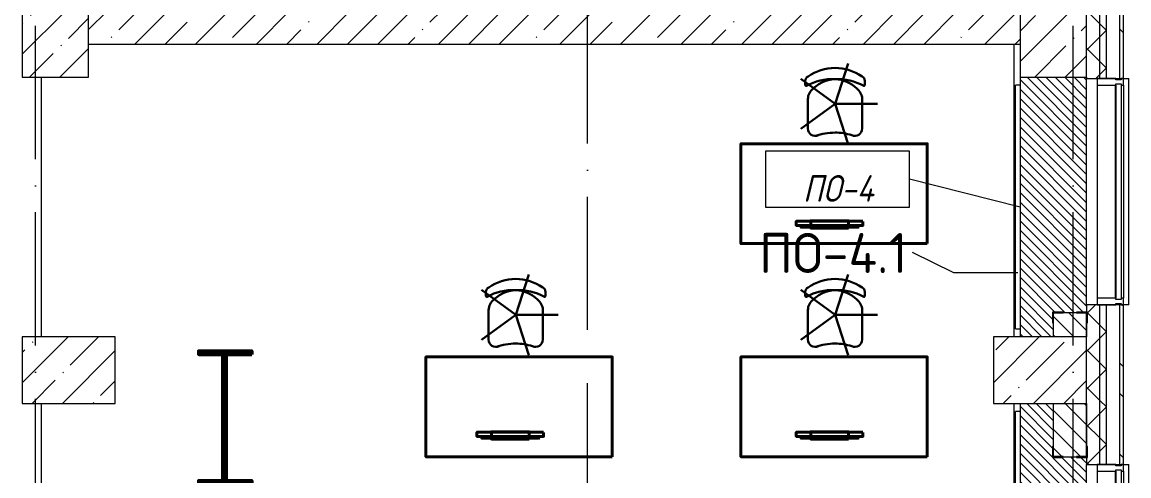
# Model space of a CAD drawing. Header units: millimetres. Extents: x -6467 to 105918, y -7090 to 92481.
# Drawn here: x 93250 to 101568, y 78537 to 81945 of the extents above; entities that cross this region are included whole.
import ezdxf

# ---------------------------------------------------------------- set-up
doc = ezdxf.new("R2010")
doc.units = ezdxf.units.MM
doc.linetypes.add('50_200_ШТРИХ_1Т_ш5_п1_п1_', pattern=[1400, 1000, -200, 0, -200])
doc.linetypes.add('IMPORT-200_ШТРИХ__ш1_п0_6_ _4_', pattern=[128000, 80000, -48000])
for name, color, linetype, lineweight in [('A-FLOR', 7, 'Continuous', 9), ('A-FLOR-IDEN', 7, 'Continuous', 9), ('A-GLAZ', 7, 'Continuous', 5), ('A-GLAZ-CWMG', 7, 'Continuous', 9), ('A-GLAZ-CWMG-1', 7, 'Continuous', 20), ('A-WALL', 7, 'Continuous', 5), ('A-WALL-FNSH-1', 7, 'Continuous', 5), ('A-WALL-IDEN', 7, 'Continuous', 9), ('I-WALL', 7, 'Continuous', 5), ('S-COLS', 7, 'Continuous', 9), ('S-COLS-1', 7, 'Continuous', 5)]:
    doc.layers.add(name, color=color, linetype=linetype, lineweight=lineweight)
for name, color, linetype, lineweight, true_color in [('A-FLOR-PATT-1', 7, 'Continuous', 5, 0xd61c12), ('A-GENM-1', 7, 'Continuous', 9, 0xaaaaaa), ('A-GENM-2', 7, 'Continuous', 20, 0xaaaaaa), ('A-WALL-3', 7, 'Continuous', 5, 0x787878), ('мебель 2 этаж-1', 7, 'Continuous', 40, 0xaaaaaa), ('Оси-3', 7, '50_200_ШТРИХ_1Т_ш5_п1_п1_', 9, 0xaaaaaa), ('ТХ_функционал-10', 7, 'Continuous', 50, 0xaaaaaa), ('ТХ_функционал-13', 7, 'IMPORT-200_ШТРИХ__ш1_п0_6_ _4_', 20, 0xaaaaaa), ('ТХ_функционал-15', 7, 'IMPORT-200_ШТРИХ__ш1_п0_6_ _4_', 30, 0xaaaaaa), ('ТХ_функционал-2', 7, 'Continuous', 40, 0xaaaaaa), ('ТХ_функционал-9', 7, 'Continuous', 30, 0xaaaaaa)]:
    doc.layers.add(name, color=color, linetype=linetype, lineweight=lineweight, true_color=true_color)
doc.styles.add('GOST Common', font='GOST_Common.ttf', dxfattribs={"height": 300})
doc.styles.add('GOST Common_I', font='GOST_Common Italic.ttf', dxfattribs={"width": 0.9, "height": 200})
pattern_1 = [(45, (0, 0), (-141.42136, 141.42136), []), (135, (0, 0), (-141.42136, -141.42136), [])]

# ---------------------------------------------------------------- blocks, each defined once
blk = doc.blocks.new('Прямоугольный импост - Импост структурный с накладкой - 180мм-22437226-АИ_План этажа Радиаторы_2')
at = {"layer": 'A-GLAZ-CWMG-1'}
for p, q in [((-50, 0), (-50, 17)), ((-50, 17), (0, 17)), ((-40, 0), (-50, 0)), ((-40, -40), (-40, 0)), ((0, 0), (-10, 0)), ((-10, 0), (-10, -40)), ((0, 17), (0, 0)), ((-50, -180), (-50, -40)), ((-50, -40), (-40, -40)), ((-10, -40), (0, -40)), ((0, -40), (0, -180)), ((0, -180), (-50, -180))]:
    blk.add_line(p, q, dxfattribs=at)
blk = doc.blocks.new('Прямоугольный импост - Импост структурный с накладкой - 180мм-22437089-АИ_План этажа Радиаторы_2')
at = {"layer": 'A-GLAZ-CWMG'}
for p, q in [((47650, 55111), (46050, 55111)), ((47650, 54931), (46050, 54931)), ((47650, 54914), (46050, 54914))]:
    blk.add_line(p, q, dxfattribs=at)
blk = doc.blocks.new('Прямоугольный импост - Импост структурный с накладкой - 180мм-22437297-АИ_План этажа Радиаторы_2')
at = {"layer": 'A-GLAZ-CWMG-1'}
for p, q in [((0, 17), (-50, 17)), ((-50, 17), (-50, 0)), ((-50, 0), (-40, 0)), ((-40, 0), (-40, -40)), ((-10, -40), (-10, 0)), ((-10, 0), (0, 0)), ((0, 0), (0, 17)), ((-40, -40), (-50, -40)), ((-50, -40), (-50, -180)), ((0, -40), (-10, -40)), ((0, -180), (0, -40)), ((-50, -180), (0, -180))]:
    blk.add_line(p, q, dxfattribs=at)
blk = doc.blocks.new('BSC_Колонна _Прямоугольная - 500х700-V307-АИ_План этажа Радиаторы_2')
at = {"layer": 'S-COLS-1'}
h = blk.add_hatch(dxfattribs=at)
h.set_pattern_fill('FP_203', color=256, style=0, pattern_type=2)
h.set_pattern_definition([(315, (-79331.04, 93600), (228.0985, 228.0985), []), (315, (-79331.04, 93371.9), (228.0985, 228.0985), [403.225, -80.645, 6.706, -73.939])])
h.paths.add_polyline_path([(-250, 350), (-250, -350), (250, -350), (250, 350)])
for p, q in [((250, 350), (-250, 350)), ((-250, 350), (-250, -350)), ((250, -350), (250, 350)), ((-250, -350), (250, -350))]:
    blk.add_line(p, q, dxfattribs=at)
blk = doc.blocks.new('BSC_Колонна _Прямоугольная - 500х700-V308-АИ_План этажа Радиаторы_2')
at = {"layer": 'S-COLS-1'}
h = blk.add_hatch(dxfattribs=at)
h.set_pattern_fill('FP_204', color=256, style=0, pattern_type=2)
h.set_pattern_definition([(315, (-79331.04, 100900), (228.0985, 228.0985), []), (315, (-79331.04, 100671.9), (228.0985, 228.0985), [403.225, -80.645, 6.706, -73.939])])
h.paths.add_polyline_path([(-250, 350), (-250, -350), (250, -350), (250, 350)])
for p, q in [((250, 350), (-250, 350)), ((-250, 350), (-250, -350)), ((250, -350), (250, 350)), ((-250, -350), (250, -350))]:
    blk.add_line(p, q, dxfattribs=at)
blk = doc.blocks.new('BSC_Колонна _Прямоугольная - 500х500-V310-АИ_План этажа Радиаторы_2')
at = {"layer": 'S-COLS-1'}
h = blk.add_hatch(dxfattribs=at)
h.set_pattern_fill('FP_206', color=256, style=0, pattern_type=2)
h.set_pattern_definition([(135, (81780.7, -101000), (-228.0985, -228.0985), []), (135, (81780.7, -100771.9), (-228.0985, -228.0985), [403.225, -80.645, 6.706, -73.939])])
h.paths.add_polyline_path([(250, 250), (-250, 250), (-250, -250), (250, -250), (250, 242.6)])
for p, q in [((250, 250), (-250, 250)), ((-250, 250), (-250, -250)), ((250, -250), (250, 250)), ((-250, -250), (250, -250))]:
    blk.add_line(p, q, dxfattribs=at)
blk = doc.blocks.new('BSC_Колонна _Прямоугольная - 500х500-V369-АИ_План этажа Радиаторы_2')
at = {"layer": 'S-COLS-1'}
h = blk.add_hatch(dxfattribs=at)
h.set_pattern_fill('FP_256', color=256, style=0, pattern_type=2)
h.set_pattern_definition([(135, (81780.7, -93500), (-228.0985, -228.0985), []), (135, (81780.7, -93271.9), (-228.0985, -228.0985), [403.225, -80.645, 6.706, -73.939])])
h.paths.add_polyline_path([(250, 250), (-250, 250), (-250, -250), (250, -250)])
for p, q in [((250, 250), (-250, 250)), ((-250, 250), (-250, -250)), ((250, -250), (250, 250)), ((-250, -250), (250, -250))]:
    blk.add_line(p, q, dxfattribs=at)
blk = doc.blocks.new('Фахверк _газобетон торцы_324 - Фахверк _газобетон торцы_-25573907-АИ_План этажа Радиаторы_2')
at = {"layer": 'A-GENM-2'}
for p, q in [((89406, 11134.7), (89325, 11134.7)), ((89325, 11134.7), (89325, 11128.7)), ((89325, 11128.7), (89400, 11128.7)), ((89400, 11128.7), (89400, 11053.7)), ((89406, 11053.7), (89406, 11134.7)), ((89400, 11053.7), (89406, 11053.7)), ((89400, 10953.7), (89400, 10878.7)), ((89406, 10953.7), (89400, 10953.7)), ((89406, 10872.7), (89406, 10953.7)), ((89400, 10878.7), (89325, 10878.7)), ((89325, 10878.7), (89325, 10872.7)), ((89325, 10872.7), (89406, 10872.7))]:
    blk.add_line(p, q, dxfattribs=at)
blk = doc.blocks.new('Фахверк _газобетон торцы_436 - Фахверк _газобетон торцы_-25577238-АИ_План этажа Радиаторы_2')
at = {"layer": 'A-GENM-2'}
for p, q in [((89406, 156989.3), (89325, 156989.3)), ((89325, 156989.3), (89325, 156983.3)), ((89325, 156983.3), (89400, 156983.3)), ((89400, 156983.3), (89400, 156908.3)), ((89406, 156908.3), (89406, 156989.3)), ((89400, 156908.3), (89406, 156908.3)), ((89406, 156808.3), (89400, 156808.3)), ((89400, 156808.3), (89400, 156733.3)), ((89406, 156727.3), (89406, 156808.3)), ((89400, 156733.3), (89325, 156733.3)), ((89325, 156733.3), (89325, 156727.3)), ((89325, 156727.3), (89406, 156727.3))]:
    blk.add_line(p, q, dxfattribs=at)
blk = doc.blocks.new('Отлив_СКБ - Отлив витража-V389-АИ_План этажа Радиаторы_2')
at = {"layer": 'A-GLAZ'}
for p, q in [((0, 59), (0, 100)), ((1700, 100), (0, 100)), ((1700, 100), (1700, 59)), ((50, 2), (1650, 2)), ((1650, 0), (50, 0))]:
    blk.add_line(p, q, dxfattribs=at)
blk = doc.blocks.new('мебель 2 этаж_001_023 Акустическая мобильная перегородка 800х25х1100 мм-28800769-АИ_План этажа Радиаторы_2')
at = {"layer": 'ТХ_функционал-10', "flags": 128}
for points in [[(0, -217.8), (25, -217.8), (25, 181), (0, 181)], [(974, -217.8), (999, -217.8), (999, 181), (974, 181)], [(0, -25), (999, -25), (999, 0), (0, 0)]]:
    blk.add_lwpolyline(points, close=True, dxfattribs=at)
blk = doc.blocks.new('мебель 2 этаж-28800768-АИ_План этажа Радиаторы_2')
at = {"layer": 'ТХ_функционал-13'}
for p, q in [((102967.1, 83495.9), (102967.1, 81296.3)), ((95658.1, 81296.3), (95658.1, 83245.9)), ((95658.1, 75446.3), (95658.1, 80796.3)), ((102967.1, 80796.3), (102967.1, 75446.3))]:
    blk.add_line(p, q, dxfattribs=at)
at = {"layer": 'ТХ_функционал-15'}
for p, q in [((101623.1, 83046.4), (101365.7, 82859.4)), ((99223.1, 81461.4), (98965.7, 81274.4)), ((101623.1, 81461.4), (101365.7, 81274.4))]:
    blk.add_line(p, q, dxfattribs=at)
at = {"layer": 'ТХ_функционал-15', "flags": 128}
for points in [[(101721.4, 83349), (101623.1, 83046.4), (101941.3, 83046.4)], [(101721.4, 82743.8), (101623.1, 83046.4), (101365.7, 83233.4)], [(99321.4, 81764), (99223.1, 81461.4), (99541.3, 81461.4)], [(101721.4, 81764), (101623.1, 81461.4), (101941.3, 81461.4)], [(99321.4, 81158.8), (99223.1, 81461.4), (98965.7, 81648.4)], [(101721.4, 81158.8), (101623.1, 81461.4), (101365.7, 81648.4)]]:
    blk.add_lwpolyline(points, dxfattribs=at)
at = {"layer": 'ТХ_функционал-2'}
for p, q in [((101367.1, 82133.9), (101367.1, 82121.2)), ((101369.5, 82118.8), (101794.7, 82118.8)), ((101681.7, 82133.3), (101681.7, 82133.7)), ((98967.1, 80548.9), (98967.1, 80536.3)), ((98969.5, 80533.9), (99394.7, 80533.9)), ((99281.7, 80548.4), (99281.7, 80548.7)), ((101367.1, 80548.9), (101367.1, 80536.3)), ((101369.5, 80533.9), (101794.7, 80533.9)), ((101681.7, 80548.4), (101681.7, 80548.7))]:
    blk.add_line(p, q, dxfattribs=at)
at = {"layer": 'ТХ_функционал-2', "flags": 128}
for points in [[(102315.7, 81997), (100915.7, 81997), (100915.7, 82747), (102315.7, 82747)], [(101723.5, 82112.5), (101440.7, 82112.5), (101440.7, 82168.2), (101723.5, 82168.2)], [(99948.1, 80395.5), (98548.1, 80395.5), (98548.1, 81145.5), (99948.1, 81145.5)], [(102315.7, 80395.5), (100915.7, 80395.5), (100915.7, 81145.5), (102315.7, 81145.5)], [(99323.5, 80527.6), (99040.7, 80527.6), (99040.7, 80583.3), (99323.5, 80583.3)], [(101723.5, 80527.6), (101440.7, 80527.6), (101440.7, 80583.3), (101723.5, 80583.3)]]:
    blk.add_lwpolyline(points, close=True, dxfattribs=at)
for points in [[(101832.2, 82163.1), (101832.2, 82133.1), (101332.1, 82133.1), (101332.1, 82163.9), (101832.2, 82163.9)], [(101832.1, 82133.1), (101797.1, 82133.1), (101797.1, 82120.5)], [(99432.2, 80578.1), (99432.2, 80548.1), (98932.1, 80548.1), (98932.1, 80579), (99432.2, 80579)], [(99432.1, 80548.1), (99397.1, 80548.1), (99397.1, 80535.5)], [(101832.2, 80578.1), (101832.2, 80548.1), (101332.1, 80548.1), (101332.1, 80579), (101832.2, 80579)], [(101832.1, 80548.1), (101797.1, 80548.1), (101797.1, 80535.5)]]:
    blk.add_lwpolyline(points, dxfattribs=at)
at = {"layer": 'ТХ_функционал-2'}
for centre, start, end in [((101369.5, 82121.2), 179.90273, 269.90273), ((101794.7, 82120.5), 269.90273, 359.90273), ((98969.5, 80536.3), 179.90273, 269.90273), ((99394.7, 80535.5), 269.90273, 359.90273), ((101369.5, 80536.3), 179.90273, 269.90273), ((101794.7, 80535.5), 269.90273, 359.90273)]:
    blk.add_arc(centre, 2.38, start, end, dxfattribs=at)
at = {"layer": 'ТХ_функционал-9'}
for p, q in [((101398.1, 83190.8), (101398.1, 83219.1)), ((101848.1, 83190.8), (101848.1, 83219.1)), ((101418.9, 83082.7), (101418.9, 82860.5)), ((101827.3, 83082.7), (101827.3, 82860.5)), ((98998.1, 81605.8), (98998.1, 81634.1)), ((99448.1, 81605.8), (99448.1, 81634.1)), ((101398.1, 81605.8), (101398.1, 81634.1)), ((101848.1, 81605.8), (101848.1, 81634.1)), ((99018.9, 81497.7), (99018.9, 81275.6)), ((99427.3, 81497.7), (99427.3, 81275.6)), ((101418.9, 81497.7), (101418.9, 81275.6)), ((101827.3, 81497.7), (101827.3, 81275.6))]:
    blk.add_line(p, q, dxfattribs=at)
for centre, radius, start, end in [((101629.8, 82941.1), 375.4, 91.02417, 123.9491), ((101616.4, 82941.1), 375.4, 56.0509, 88.97583), ((101406.2, 83189.2), 8.29, 169.22278, 280.60139), ((101443.3, 83213.3), 45.6, 120.56542, 172.66832), ((101601.7, 82842.9), 389.8, 86.84955, 119.82901), ((101638, 82969.7), 262.9, 93.25042, 138.19793), ((101644.5, 82842.9), 389.8, 60.17099, 93.15045), ((101608.7, 82971.6), 260.9, 47.10108, 86.83445), ((101802.8, 83213.3), 45.6, 7.33168, 59.43458), ((101839.9, 83189.2), 8.29, 259.39861, 10.77722), ((101526.7, 83078), 107.9, 128.25264, 177.51985), ((101719.4, 83078), 107.9, 2.48015, 51.74736), ((101473.4, 82860.4), 54.5, 179.90127, 296.36496), ((101772.8, 82860.4), 54.5, 243.63504, 0.09873), ((101627.6, 82370.2), 460.2, 90.56738, 109.14119), ((101618.5, 82370.2), 460.2, 73.58161, 89.43262), ((99229.8, 81356.2), 375.4, 91.02417, 123.9491), ((99216.4, 81356.2), 375.4, 56.0509, 88.97583), ((101629.8, 81356.2), 375.4, 91.02417, 123.9491), ((101616.4, 81356.2), 375.4, 56.0509, 88.97583), ((99006.2, 81604.3), 8.29, 169.22278, 280.60139), ((99043.3, 81628.3), 45.6, 120.56542, 172.66832), ((99201.7, 81257.9), 389.8, 86.84955, 119.82901), ((99238, 81384.7), 262.9, 93.25042, 138.19793), ((99244.5, 81257.9), 389.8, 60.17099, 93.15045), ((99208.7, 81386.7), 260.9, 47.10108, 86.83445), ((99402.8, 81628.3), 45.6, 7.33168, 59.43458), ((99439.9, 81604.3), 8.29, 259.39861, 10.77722), ((101406.2, 81604.3), 8.29, 169.22278, 280.60139), ((101443.3, 81628.3), 45.6, 120.56542, 172.66832), ((101601.7, 81257.9), 389.8, 86.84955, 119.82901), ((101638, 81384.7), 262.9, 93.25042, 138.19793), ((101644.5, 81257.9), 389.8, 60.17099, 93.15045), ((101608.7, 81386.7), 260.9, 47.10108, 86.83445), ((101802.8, 81628.3), 45.6, 7.33168, 59.43458), ((101839.9, 81604.3), 8.29, 259.39861, 10.77722), ((99126.7, 81493), 107.9, 128.25264, 177.51985), ((99319.4, 81493), 107.9, 2.48015, 51.74736), ((101526.7, 81493), 107.9, 128.25264, 177.51985), ((101719.4, 81493), 107.9, 2.48015, 51.74736), ((99073.4, 81275.5), 54.5, 179.90127, 296.36496), ((99372.8, 81275.5), 54.5, 243.63504, 0.09873), ((101473.4, 81275.5), 54.5, 179.90127, 296.36496), ((101772.8, 81275.5), 54.5, 243.63504, 0.09873), ((99227.6, 80785.2), 460.2, 90.56738, 109.14119), ((99218.5, 80785.2), 460.2, 73.58161, 89.43262), ((101627.6, 80785.2), 460.2, 90.56738, 109.14119), ((101618.5, 80785.2), 460.2, 73.58161, 89.43262)]:
    blk.add_arc(centre, radius, start, end, dxfattribs=at)
at = {"rotation": 90}
blk.add_blockref('мебель 2 этаж_001_023 Акустическая мобильная перегородка 800х25х1100 мм-28800769-АИ_План этажа Радиаторы_2', (97021.7, 80190.3), dxfattribs=at)
blk = doc.blocks.new('AAR_СКБ_Марка_Перекрытия_1 мм - Марка пола-27961726-АИ_План этажа Радиаторы_2')
at = {"layer": 'A-FLOR-IDEN'}
for p, q in [((2.723, 2.101), (-2.69, 2.101)), ((-2.69, 2.101), (-2.69, 0)), ((2.723, 0), (2.723, 2.101)), ((-2.69, 0), (2.723, 0))]:
    blk.add_line(p, q, dxfattribs=at)

msp = doc.modelspace()

# ---------------------------------------------------------------- hatches: boundary and pattern name
at = {"layer": 'A-FLOR-PATT-1'}
h = msp.add_hatch(dxfattribs=at)
h.set_pattern_fill('FP_320', color=256, style=0, pattern_type=2)
h.set_pattern_definition([(315, (101000, 80555.87), (35.3553, 35.3553), [])])
h.paths.add_polyline_path([(100750, 79581), (101000, 79581), (101000, 79685.7), (100994, 79685.7), (100994, 79766.7), (101075, 79766.7), (101075, 79760.7), (101175, 79760.7), (101175, 79766.7), (101250, 79766.7), (101250, 81530.7), (100750, 81530.7), (100750, 79641)])
h = msp.add_hatch(dxfattribs=at)
h.set_pattern_fill('FP_319', color=256, style=0, pattern_type=2)
h.set_pattern_definition([(315, (101000, 76406.04), (35.3553, 35.3553), [])])
h.paths.add_polyline_path([(100750, 73731), (101000, 73731), (101000, 73786), (100994, 73786), (100994, 73867), (101075, 73867), (101075, 73861), (101175, 73861), (101175, 73867), (101250, 73867), (101249.2, 75675), (101175, 75675), (101175, 75680.7), (101075, 75680.7), (101075, 75675), (100994, 75675), (100994, 75756), (101000, 75756), (101000, 76786), (100994, 76786), (100994, 76867), (101075, 76867), (101075, 76861), (101175, 76861), (101175, 76867), (101250, 76867), (101249.5, 78675), (101175, 78675), (101175, 78680.7), (101075, 78680.7), (101075, 78675), (100994, 78675), (100994, 78756), (101000, 78756), (101000, 79081), (100750, 79081), (100750, 73791)])
at = {"layer": 'A-WALL'}
h = msp.add_hatch(dxfattribs=at)
h.set_pattern_fill('FP_125', color=256, style=0, pattern_type=2)
h.set_pattern_definition(pattern_1)
h.paths.add_polyline_path([(101400, 47071), (101400, 47571), (101350, 47571), (101350, 47071)])
h.paths.add_polyline_path([(101400, 48421), (101400, 55971), (101350, 55971), (101350, 48421)])
h.paths.add_polyline_path([(101400, 69621), (101400, 70921), (101350, 70921), (101350, 69621)])
h.paths.add_polyline_path([(101400, 72621), (101400, 73921), (101350, 73921), (101350, 72621)])
h.paths.add_polyline_path([(101350, 75621), (101400, 75621), (101400, 76921), (101350, 76921), (101350, 75712.5)])
h.paths.add_polyline_path([(101400, 78621), (101400, 79821), (101350, 79821), (101350, 78621)])
h.paths.add_polyline_path([(101400, 81521), (101400, 85780.7), (101350, 85780.7), (101350, 81521)])
h = msp.add_hatch(dxfattribs=at)
h.set_pattern_fill('FP_125', color=256, style=0, pattern_type=2)
h.set_pattern_definition(pattern_1)
h.paths.add_polyline_path([(101350, 47071), (101350, 47571), (101250, 47571), (101250, 47071)])
h.paths.add_polyline_path([(101350, 48421), (101350, 55971), (101250, 55971), (101250, 48421)])
h.paths.add_polyline_path([(101350, 69621), (101350, 70921), (101250, 70921), (101250, 69621)])
h.paths.add_polyline_path([(101350, 72621), (101350, 73921), (101250, 73921), (101250, 72621)])
h.paths.add_polyline_path([(101350, 75621), (101350, 76921), (101250, 76921), (101250, 75621)])
h.paths.add_polyline_path([(101250, 78621), (101350, 78621), (101350, 79821), (101250, 79821), (101250, 79081)])
h.paths.add_polyline_path([(101250, 81521), (101350, 81521), (101350, 85680.7), (101250, 85680.7), (101250, 81530.7)])
h = msp.add_hatch(dxfattribs=at)
h.set_pattern_fill('FP_1', color=256, style=0, pattern_type=2)
h.set_pattern_definition([(45, (0, 0), (-228.0985, 228.0985), []), (45, (228.1, 0), (-228.0985, 228.0985), [403.225, -80.645, 6.706, -73.939])])
h.paths.add_polyline_path([(100750, 81780.7), (100750, 82030.7), (93750, 82030.7), (93750, 81780.7), (99166.3, 81780.7)])
at = {"layer": 'A-WALL-3'}
h = msp.add_hatch(dxfattribs=at)
h.set_pattern_fill('FP_124', color=256, style=0, pattern_type=2)
h.set_pattern_definition([(135, (0, 0), (-342.1478, -342.1478), []), (135, (228.1, 0), (-342.1478, -342.1478), [])])
h.paths.add_polyline_path([(101527, 47071), (101527, 47571), (101500, 47571), (101500, 47071)])
h.paths.add_polyline_path([(101527, 48421), (101527, 55971), (101500, 55971), (101500, 48421)])
h.paths.add_polyline_path([(101500, 69621), (101527, 69621), (101527, 70921), (101500, 70921), (101500, 70081)])
h.paths.add_polyline_path([(101500, 72621), (101527, 72621), (101527, 73921), (101500, 73921), (101500, 72896.7)])
h.paths.add_polyline_path([(101527, 75621), (101527, 76921), (101500, 76921), (101500, 75621)])
h.paths.add_polyline_path([(101527, 78621), (101527, 79821), (101500, 79821), (101500, 78621)])
h.paths.add_polyline_path([(101500, 81521), (101527, 81521), (101527, 85930.7), (101500, 85930.7), (101500, 81695.9)])
at = {"layer": 'I-WALL'}
h = msp.add_hatch(dxfattribs=at)
h.set_pattern_fill('FP_2', color=256, style=0, pattern_type=2)
h.set_pattern_definition([(135, (0, 0), (-70.71068, -70.71068), [])])
h.paths.add_polyline_path([(101000, 69681), (101250, 69681), (101250, 69881), (101000, 69881)])
h.paths.add_polyline_path([(101250, 70381), (101250, 70860.7), (101000, 70860.7), (101000, 70381), (101101.7, 70381)])
h.paths.add_polyline_path([(101242.6, 72680.7), (101250, 72680.7), (101250, 73231), (101000, 73231), (101000, 72680.7)])
h.paths.add_polyline_path([(101027.5, 73731), (101250, 73731), (101250, 73860.7), (101000, 73860.7), (101000, 73731)])
h.paths.add_polyline_path([(101000, 75680.7), (101250, 75680.7), (101250, 76860.7), (101000, 76860.7), (101000, 75712.5)])
h.paths.add_polyline_path([(101250, 78680.7), (101250, 79081), (101000, 79081), (101000, 78680.7), (101242.6, 78680.7)])
h.paths.add_polyline_path([(101250, 79581), (101250, 79760.7), (101000, 79760.7), (101000, 79581), (101242.6, 79581)])

# ---------------------------------------------------------------- linework, layer by layer
at = {"layer": 'A-FLOR'}
for p, q in [((100750, 81530.7), (100750, 81470.7)), ((101250, 79821), (101250, 81521)), ((100750, 79641), (100750, 79581)), ((100750, 79081), (100750, 79021)), ((101250, 76921), (101250, 78621))]:
    msp.add_line(p, q, dxfattribs=at)
at = {"layer": 'A-FLOR-IDEN'}
msp.add_line((100750, 80555.9), (99919, 80766), dxfattribs=at)
at = {"layer": 'A-WALL'}
for p, q in [((101500, 81521), (101500, 85930.7)), ((101350, 81521), (101350, 85780.7)), ((101400, 81521), (101400, 85830.7)), ((93750, 81780.7), (100750, 81780.7)), ((100715, 79641), (100715, 81470.7)), ((100750, 81470.7), (100715, 81470.7)), ((100750, 81470.7), (100750, 79641)), ((101350, 78621), (101350, 79821)), ((101400, 78621), (101400, 79821)), ((101500, 78621), (101500, 79821)), ((101250, 79760.7), (101000, 79760.7)), ((101000, 79760.7), (101000, 79581)), ((101250, 79581), (101250, 79760.7)), ((100715, 79641), (100750, 79641)), ((100715, 73791), (100715, 79021)), ((100750, 79021), (100715, 79021)), ((100750, 79021), (100750, 73791)), ((101000, 79081), (101000, 78680.7)), ((101250, 78680.7), (101250, 79081)), ((101000, 78680.7), (101250, 78680.7))]:
    msp.add_line(p, q, dxfattribs=at)
at = {"layer": 'A-WALL-FNSH-1'}
for p, q in [((101527, 81521), (101527, 85957.7)), ((101250, 81530.7), (101250, 81521)), ((101250, 81521), (101527, 81521)), ((101250, 79821), (101250, 79581)), ((101527, 79821), (101250, 79821)), ((101527, 78621), (101527, 79821)), ((101250, 79081), (101250, 78621)), ((101250, 78621), (101527, 78621))]:
    msp.add_line(p, q, dxfattribs=at)
at = {"layer": 'A-WALL-IDEN'}
for p, q in [((100251.5, 80061.4), (99942.3, 80214.1)), ((100732.5, 80061.4), (100251.5, 80061.4))]:
    msp.add_line(p, q, dxfattribs=at)
at = {"layer": 'Оси-3'}
for p, q in [((93350, -5889.7), (93350, 91281)), ((97500, 47431), (97500, 91281)), ((101150, -5889.7), (101150, 91281))]:
    msp.add_line(p, q, dxfattribs=at)

# ---------------------------------------------------------------- block references
at = {"layer": 'A-FLOR-IDEN', "xscale": 199.9999999999999, "yscale": 199.9999999999999, "zscale": 199.9999999999999}
msp.add_blockref('AAR_СКБ_Марка_Перекрытия_1 мм - Марка пола-27961726-АИ_План этажа Радиаторы_2', (99374.3, 80555.9), dxfattribs=at)
at = {"layer": 'A-GENM-1'}
for name, p, rotation in [('Фахверк _газобетон торцы_436 - Фахверк _газобетон торцы_-25577238-АИ_План этажа Радиаторы_2', (257983.3, -9639.3), 89.9999999999999), ('Фахверк _газобетон торцы_324 - Фахверк _газобетон торцы_-25573907-АИ_План этажа Радиаторы_2', (90121.3, 168081), 270.0000000000001)]:
    msp.add_blockref(name, p, dxfattribs=dict(at, rotation=rotation))
at = {"layer": 'A-GLAZ', "rotation": 269.9999999999995}
for p in [(101468, 81521), (101468, 78621)]:
    msp.add_blockref('Отлив_СКБ - Отлив витража-V389-АИ_План этажа Радиаторы_2', p, dxfattribs=at)
at = {"layer": 'A-GLAZ-CWMG', "extrusion": (0, 0, -1), "rotation": 90.00000000000206}
for p in [(-101510, 81521), (-101510, 78621)]:
    msp.add_blockref('Прямоугольный импост - Импост структурный с накладкой - 180мм-22437226-АИ_План этажа Радиаторы_2', p, dxfattribs=at)
at = {"layer": 'A-GLAZ-CWMG'}
for name, p, rotation in [('Прямоугольный импост - Импост структурный с накладкой - 180мм-22437089-АИ_План этажа Радиаторы_2', (156441, 33821), 89.99999999999942), ('Прямоугольный импост - Импост структурный с накладкой - 180мм-22437297-АИ_План этажа Радиаторы_2', (101510, 79821), 269.999999999998), ('Прямоугольный импост - Импост структурный с накладкой - 180мм-22437089-АИ_План этажа Радиаторы_2', (156441, 30921), 89.99999999999942)]:
    msp.add_blockref(name, p, dxfattribs=dict(at, rotation=rotation))
at = {"layer": 'S-COLS'}
for name, p, rotation in [('BSC_Колонна _Прямоугольная - 500х500-V369-АИ_План этажа Радиаторы_2', (93500, 81780.7), 269.9999999999997), ('BSC_Колонна _Прямоугольная - 500х500-V310-АИ_План этажа Радиаторы_2', (101000, 81780.7), 269.9999999999997), ('BSC_Колонна _Прямоугольная - 500х700-V307-АИ_План этажа Радиаторы_2', (93600, 79331), 89.9999999999999), ('BSC_Колонна _Прямоугольная - 500х700-V308-АИ_План этажа Радиаторы_2', (100900, 79331), 89.9999999999999)]:
    msp.add_blockref(name, p, dxfattribs=dict(at, rotation=rotation))
at = {"layer": 'мебель 2 этаж-1'}
msp.add_blockref('мебель 2 этаж-28800768-АИ_План этажа Радиаторы_2', (-2263.5, -1715.2), dxfattribs=at)

# ---------------------------------------------------------------- texts
at = {"layer": 'A-FLOR-IDEN', "insert": (99384.5, 80695.7), "char_height": 200, "width": 572.4, "attachment_point": 5, "line_spacing_factor": 1.022766, "style": 'GOST Common_I'}
msp.add_mtext('\\pt180,360,540,720,900,1080,1260,1440,1620,1800,1980,2160,2340,2520,2700,2880,3060,3240,3420,3600,3780,3960,4140,4320,4500,4680,4860,5040,5220,5400,5580,5760;ПО-4', dxfattribs=at)
at = {"layer": 'A-WALL-IDEN', "insert": (99346.3, 80360.6), "char_height": 300, "width": 1178, "attachment_point": 2, "line_spacing_factor": 1.022766, "style": 'GOST Common'}
msp.add_mtext('\\pt80.001,159.999,240,320.001,399.999,480,560.001,639.999,720,800.001,879.999,960,1040.001,1119.999,1200,1280.001,1359.999,1440,1520.001,1599.999,1680,1760.001,1839.999,1920,2000.001,2079.999,2160,2240.001,2319.999,2400,2480.001,2559.999;ПО-4.1', dxfattribs=at)

doc.saveas('drawing.dxf')
